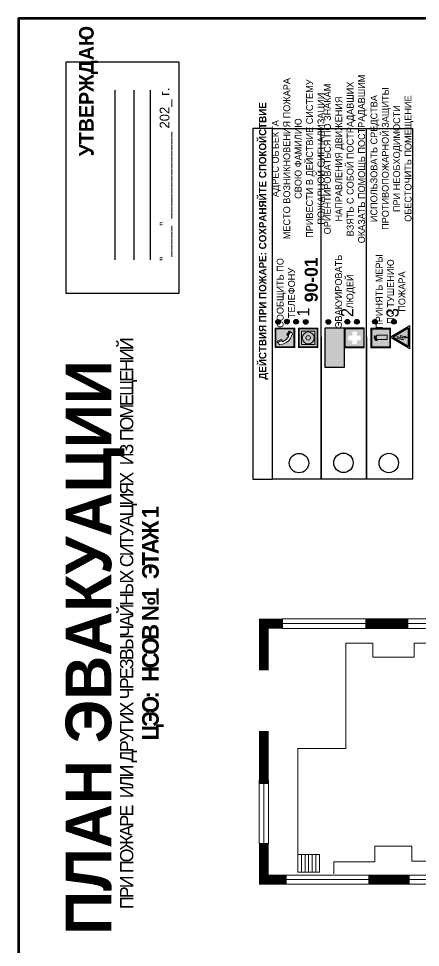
# Model space of a CAD drawing. Header units: millimetres. Extents: x 13114 to 67229, y 22859 to 38520.
# Drawn here: x 22290.7 to 22455.4, y 25870.9 to 26251.8 of the extents above; entities that cross this region are included whole.
import ezdxf

# ---------------------------------------------------------------- set-up
doc = ezdxf.new("R2010")
doc.units = ezdxf.units.MM
doc.styles.add('обычный', font='arial.ttf')

# ---------------------------------------------------------------- blocks, each defined once
blk = doc.blocks.new('A$C3E6D3DDE')
at = {"lineweight": 5}
h = blk.add_hatch(color=40, dxfattribs=at)
h.paths.add_polyline_path([(24.1, 1.45), (16.46, -11.35), (31.74, -11.35)])
h.paths.add_polyline_path([(24.09, -0.46), (30.03, -10.41), (18.14, -10.41)], flags=16)
h.paths.add_polyline_path([(24.54, -3.08), (23.41, -6.02), (25.13, -5.01), (24.33, -8.5), (24.82, -8.27), (23.79, -9.86), (23.4, -8.04), (23.8, -8.43), (24.04, -6.29), (22.39, -7.25), (23.44, -3.08)], flags=0)
h = blk.add_hatch(color=256, dxfattribs=at)
h.paths.add_polyline_path([(24.37, 0.03, 0.567511), (23.82, 0.03), (17.59, -10.4, 0.582454), (17.86, -10.88), (30.32, -10.88, 0.582149), (30.6, -10.4)])
h.paths.add_polyline_path([(24.09, -0.46), (18.14, -10.41), (30.03, -10.41)], flags=16)
h.paths.add_polyline_path([(24.54, -3.08), (23.41, -6.02), (25.13, -5.01), (24.33, -8.5), (24.82, -8.27), (23.79, -9.86), (23.4, -8.04), (23.8, -8.43), (24.04, -6.29), (22.39, -7.25), (23.44, -3.08)], flags=0)
h = blk.add_hatch(color=40, dxfattribs=at)
h.paths.add_polyline_path([(24.09, -0.46), (18.14, -10.41), (30.03, -10.41)])
h.paths.add_polyline_path([(24.82, -8.27), (23.79, -9.86), (23.4, -8.04), (23.8, -8.43), (24.04, -6.29), (22.39, -7.25), (23.44, -3.08), (24.54, -3.08), (23.41, -6.02), (25.13, -5.01), (24.33, -8.5)], flags=16)
at = {"color": 40, "lineweight": 5}
for p, q in [((16.46, -11.35), (24.1, 1.45)), ((24.1, 1.45), (31.74, -11.35))]:
    blk.add_line(p, q, dxfattribs=at)
at = {"lineweight": 5}
for p, q in [((17.59, -10.4), (23.82, 0.03)), ((24.37, 0.03), (30.6, -10.4)), ((18.14, -10.41), (24.09, -0.46)), ((23.44, -3.08), (22.39, -7.25)), ((23.41, -6.02), (24.54, -3.08)), ((25.13, -5.01), (23.41, -6.02)), ((24.54, -3.08), (23.44, -3.08)), ((24.09, -0.46), (30.03, -10.41)), ((24.33, -8.5), (25.13, -5.01)), ((17.86, -10.88), (30.32, -10.88)), ((18.14, -10.41), (30.03, -10.41)), ((22.39, -7.25), (24.04, -6.29)), ((23.8, -8.43), (23.4, -8.04)), ((23.4, -8.04), (23.79, -9.86)), ((23.79, -9.86), (24.82, -8.27)), ((24.04, -6.29), (23.8, -8.43)), ((24.82, -8.27), (24.33, -8.5))]:
    blk.add_line(p, q, dxfattribs=at)
at = {"color": 50, "lineweight": 5}
blk.add_line((31.74, -11.35), (16.46, -11.35), dxfattribs=at)
blk = doc.blocks.new('A$C456E1F9C')
at = {"lineweight": 5}
h = blk.add_hatch(color=242, dxfattribs=at)
h.paths.add_polyline_path([(0.51, -1.47), (0.51, -13.26), (12.29, -13.26), (12.29, -1.47)])
h.paths.add_polyline_path([(5.42, -4.95, -0.254479), (4.78, -5.4), (3.52, -2.53, -0.209735), (4.23, -2.4)], flags=16)
h.paths.add_polyline_path([(8.53, -8.6), (10.87, -10.17), (10.54, -10.76), (8.03, -9.13, -0.192251)], flags=16)
h.paths.add_polyline_path([(4.61, -5.49, 0.005518), (3.87, -5.72, 0.128647), (7.49, -10.01, 0.00809), (7.83, -9.33), (10.47, -10.97, -0.16736), (8.99, -12.25, -0.327862), (1.95, -3.95, -0.166952), (3.36, -2.62)], flags=16)
at = {"color": 242, "lineweight": 5}
for p, q in [((0, -13.77), (0, -0.97)), ((12.8, -0.97), (0, -0.97)), ((4.61, -5.49), (3.36, -2.62)), ((3.52, -2.53), (4.78, -5.4)), ((4.23, -2.4), (5.42, -4.95)), ((12.8, -13.77), (12.8, -0.97)), ((7.83, -9.33), (10.47, -10.97)), ((8.03, -9.13), (10.54, -10.76)), ((10.81, -10.12), (8.53, -8.6)), ((10.54, -10.76), (10.8, -10.3)), ((10.8, -10.3), (10.81, -10.12)), ((0, -13.77), (12.8, -13.77))]:
    blk.add_line(p, q, dxfattribs=at)
blk.add_lwpolyline([(0.51, -1.47), (12.29, -1.47), (12.29, -13.26), (0.51, -13.26)], close=True, dxfattribs=at)
for centre, radius, start, end in [((4.59, -5.34), 2.99, 114.28453, 152.19739), ((11.12, -3.31), 9.19, 183.99153, 256.60086), ((4.02, -3.27), 0.891, 76.32839, 123.70924), ((14.98, -39.1), 35.17, 107.14873, 108.41345), ((13.86, -0.94), 11.08, 205.55365, 234.87622), ((4.68, -4.59), 0.824, 276.9621, 334.07228), ((-13.31, 0.8), 23.44, 332.54871, 334.40268), ((8.94, -9.5), 0.989, 114.40924, 157.93883), ((7.87, -9.46), 3, 291.92908, 329.9329)]:
    blk.add_arc(centre, radius, start, end, dxfattribs=at)
blk = doc.blocks.new('A$C54414219')
at = {"true_color": 0xffffff}
h = blk.add_hatch(color=7, dxfattribs=at)
h.paths.add_polyline_path([(2.39, -9.45), (2.39, -18.3), (11.23, -18.3), (11.23, -9.45)], flags=0)
h.paths.add_polyline_path([(10.71, -13.87, -1), (2.92, -13.87, -1)], flags=0)
h.paths.add_polyline_path([(8.3, -13.87, -1), (5.33, -13.87, -1)], flags=0)
h.paths.add_polyline_path([(0.41, -7.47), (0.41, -20.27), (13.21, -20.27), (13.21, -7.47)])
h.paths.add_polyline_path([(0.92, -19.77), (12.71, -19.77), (12.71, -7.98), (0.92, -7.98)], flags=16)
h.paths.add_polyline_path([(11.23, -9.45), (11.23, -18.3), (2.39, -18.3), (2.39, -9.45)], flags=0)
at = {"lineweight": 5}
h = blk.add_hatch(color=242, dxfattribs=at)
h.paths.add_polyline_path([(12.71, -7.98), (0.92, -7.98), (0.92, -19.77), (12.71, -19.77)])
h.paths.add_polyline_path([(11.23, -18.3), (2.39, -18.3), (2.39, -9.45), (11.23, -9.45)], flags=16)
h.paths.add_polyline_path([(10.71, -13.87, -1), (2.92, -13.87, -1)], flags=0)
h.paths.add_polyline_path([(8.3, -13.87, -1), (5.33, -13.87, -1)], flags=0)
at = {"true_color": 0xffffff}
h = blk.add_hatch(color=7, dxfattribs=at)
h.paths.add_polyline_path([(2.39, -9.45), (2.39, -18.3), (11.23, -18.3), (11.23, -9.45)])
h.paths.add_polyline_path([(10.71, -13.87, -1), (2.92, -13.87, -1)], flags=16)
h.paths.add_polyline_path([(8.3, -13.87, -1), (5.33, -13.87, -1)], flags=0)
at = {"lineweight": 5}
h = blk.add_hatch(color=242, dxfattribs=at)
h.paths.add_polyline_path([(2.92, -13.87, 1), (10.71, -13.87, 1)])
h.paths.add_polyline_path([(8.3, -13.87, -1), (5.33, -13.87, -1)], flags=16)
at = {"color": 242, "lineweight": 5}
for p, q in [((0.41, -20.27), (0.41, -7.47)), ((0.41, -7.47), (13.21, -7.47)), ((0.41, -7.47), (13.21, -7.47)), ((13.21, -20.27), (13.21, -7.47)), ((0.41, -20.27), (13.21, -20.27))]:
    blk.add_line(p, q, dxfattribs=at)
for points in [[(0.92, -7.98), (12.71, -7.98), (12.71, -19.77), (0.92, -19.77)], [(2.39, -9.45), (11.23, -9.45), (11.23, -18.3), (2.39, -18.3)]]:
    blk.add_lwpolyline(points, close=True, dxfattribs=at)
for radius in [3.89, 1.49]:
    blk.add_circle((6.81, -13.87), radius, dxfattribs=at)
blk = doc.blocks.new('A$C32E8229D')
at = {"true_color": 0xffffff}
blk.add_hatch(color=7, dxfattribs=at).paths.add_polyline_path([(0, 0), (0, -8), (16, -8), (16, 0)])
h = blk.add_hatch(color=126)
h.paths.add_polyline_path([(0.2, -0.2), (15.8, -0.2), (15.8, -7.8), (0.2, -7.8)])
h.paths.add_polyline_path([(13.49, -2.05), (12.08, -2.05), (11.37, -2.63, 0.162397), (11.29, -2.84), (11.29, -3.63), (10.35, -3.63), (10.35, -4.05), (11.68, -4.05), (11.68, -3.48), (12.26, -4.28), (11.29, -5.1), (11.29, -6.78), (11.85, -6.78), (11.85, -5.44), (12.8, -4.64), (12.8, -5.94), (14.46, -5.94), (14.46, -5.39), (13.45, -5.39), (13.45, -3.97), (12.46, -2.59), (13.15, -2.59), (13.69, -3.34), (14.18, -3)], flags=16)
h.paths.add_polyline_path([(10.74, -1.82, 1), (11.8, -1.82, 1)], flags=16)
h.paths.add_polyline_path([(9.39, -3.59), (5.99, -3.59), (6.56, -3.03), (5.91, -3.03), (5.1, -3.83), (5.91, -4.64), (6.56, -4.64), (5.99, -4.09), (9.39, -4.09)], flags=16)
h.paths.add_polyline_path([(4.29, -1.08), (1.72, -1.08), (1.72, -6.6), (4.29, -6.6)], flags=16)
at = {"color": 126}
blk.add_lwpolyline([(16, -8), (0, -8), (0, 0), (16, 0)], close=True, dxfattribs=at)
blk = doc.blocks.new('A$C18900ED3')
h = blk.add_hatch(color=126)
h.paths.add_polyline_path([(-0.18, -0.18), (-7.02, -0.18), (-7.02, -7.02), (-0.18, -7.02)])
h.paths.add_polyline_path([(-5.89, -4.46), (-5.89, -2.77), (-4.46, -2.77), (-4.46, -1.31), (-2.77, -1.31), (-2.77, -2.77), (-1.33, -2.77), (-1.33, -4.46), (-2.77, -4.46), (-2.77, -5.89), (-4.46, -5.89), (-4.46, -4.46)], flags=16)
at = {"color": 126}
for p, q in [((-7.2, 0), (-7.2, -7.2)), ((0, 0), (-7.2, 0)), ((0, -7.2), (0, 0)), ((-7.02, -7.02), (-7.02, -0.18)), ((-7.02, -0.18), (-0.18, -0.18)), ((-0.18, -0.18), (-0.18, -7.02)), ((-7.2, -7.2), (0, -7.2)), ((-0.18, -7.02), (-7.02, -7.02))]:
    blk.add_line(p, q, dxfattribs=at)
blk = doc.blocks.new('A$C3AD82952')
at = {"true_color": 0xf5f5ff}
h = blk.add_hatch(color=7, dxfattribs=at)
h.dxf.hatch_style = 1
h.paths.add_polyline_path([(8.21, 8.73, 0.414214), (7.89, 9.05), (7.22, 9.05), (7.22, 9.92), (7.59, 9.92, 1), (7.57, 10.36), (7.22, 10.36), (7.22, 10.6), (6.43, 10.6), (6.43, 10.36), (6.01, 10.36), (4.74, 9.59), (4.74, 8.69), (4.98, 8.73), (4.98, 9.26), (6.12, 9.91), (6.43, 9.91), (6.43, 9.05), (5.76, 9.05, 0.414214), (5.44, 8.73), (5.44, 2.2), (8.21, 2.2)], flags=0)
h.paths.add_polyline_path([(12.8, 12.8), (0, 12.8), (0, 0), (12.8, 0)])
h.paths.add_polyline_path([(0.51, 12.29), (12.29, 12.29), (12.29, 0.51), (0.51, 0.51)], flags=16)
h.paths.add_polyline_path([(4.74, 9.59), (6.01, 10.36), (6.43, 10.36), (6.43, 10.6), (7.22, 10.6), (7.22, 10.36), (7.59, 10.36, -0.94586), (7.59, 9.92), (7.22, 9.92), (7.22, 9.05), (7.89, 9.05, -0.414214), (8.21, 8.73), (8.21, 2.2), (5.44, 2.2), (5.44, 8.73, -0.414214), (5.76, 9.05), (6.43, 9.05), (6.43, 9.91), (6.12, 9.91), (4.98, 9.26), (4.98, 8.73), (4.74, 8.69)], flags=0)
h = blk.add_hatch(color=242)
h.dxf.hatch_style = 1
h.paths.add_polyline_path([(12.29, 12.29), (0.51, 12.29), (0.51, 0.51), (12.29, 0.51)])
h.paths.add_polyline_path([(4.74, 8.69), (4.74, 9.59), (6.01, 10.36), (6.43, 10.36), (6.43, 10.6), (7.22, 10.6), (7.22, 10.36), (7.59, 10.36, -0.94586), (7.59, 9.92), (7.22, 9.92), (7.22, 9.05), (7.89, 9.05, -0.414214), (8.21, 8.73), (8.21, 2.2), (5.44, 2.2), (5.44, 8.73, -0.414214), (5.76, 9.05), (6.43, 9.05), (6.43, 9.91), (6.12, 9.91), (4.98, 9.26), (4.98, 8.73)], flags=16)
h = blk.add_hatch(color=7, dxfattribs=at)
h.dxf.hatch_style = 1
h.paths.add_polyline_path([(8.21, 8.73, 0.414214), (7.89, 9.05), (7.22, 9.05), (7.22, 9.92), (7.59, 9.92, 1), (7.57, 10.36), (7.22, 10.36), (7.22, 10.6), (6.43, 10.6), (6.43, 10.36), (6.01, 10.36), (4.74, 9.59), (4.74, 8.69), (4.98, 8.73), (4.98, 9.26), (6.12, 9.91), (6.43, 9.91), (6.43, 9.05), (5.76, 9.05, 0.414214), (5.44, 8.73), (5.44, 2.2), (8.21, 2.2)])
at = {"color": 242, "lineweight": 5}
for p, q in [((0, 0), (0, 12.8)), ((0, 12.8), (12.8, 12.8)), ((12.8, 0), (12.8, 12.8)), ((6.01, 10.36), (4.74, 9.59)), ((4.74, 9.59), (4.74, 8.69)), ((4.74, 8.69), (4.98, 8.73)), ((4.98, 9.26), (6.12, 9.91)), ((4.98, 8.73), (4.98, 9.26)), ((5.44, 2.2), (5.44, 8.73)), ((5.76, 9.05), (6.43, 9.05)), ((6.01, 10.36), (6.43, 10.36)), ((6.12, 9.91), (6.43, 9.91)), ((7.22, 10.6), (6.43, 10.6)), ((6.43, 10.6), (6.43, 10.36)), ((6.43, 9.91), (6.43, 9.05)), ((7.22, 10.36), (7.22, 10.6)), ((7.59, 10.36), (7.22, 10.36)), ((7.22, 9.05), (7.22, 9.92)), ((7.59, 9.92), (7.22, 9.92)), ((7.89, 9.05), (7.22, 9.05)), ((8.21, 2.2), (8.21, 8.73)), ((0, 0), (12.8, 0)), ((5.44, 2.2), (8.21, 2.2))]:
    blk.add_line(p, q, dxfattribs=at)
blk.add_lwpolyline([(0.51, 12.29), (12.29, 12.29), (12.29, 0.51), (0.51, 0.51)], close=True, dxfattribs=at)
for centre, radius, start, end in [((5.76, 8.73), 0.32, 90, 180), ((7.58, 10.14), 0.223, 273.18746, 86.81254), ((7.89, 8.73), 0.32, 0, 90)]:
    blk.add_arc(centre, radius, start, end, dxfattribs=at)

msp = doc.modelspace()

# ---------------------------------------------------------------- hatches: boundary and pattern name
at = {"lineweight": 0}
h = msp.add_hatch(color=256, dxfattribs=at)
h.dxf.hatch_style = 1
h.paths.add_polyline_path([(22397.06, 26126.43, 1), (22397.06, 26128.36, 1)])
h = msp.add_hatch(color=256, dxfattribs=at)
h.dxf.hatch_style = 1
h.paths.add_polyline_path([(22400.65, 26126.54, 1), (22400.65, 26128.47, 1)])
h = msp.add_hatch(color=256, dxfattribs=at)
h.dxf.hatch_style = 1
h.paths.add_polyline_path([(22404.46, 26126.5, 1), (22404.46, 26128.43, 1)])
h = msp.add_hatch(color=256, dxfattribs=at)
h.dxf.hatch_style = 1
h.paths.add_polyline_path([(22408.39, 26126.42, 1), (22408.39, 26128.35, 1)])
h = msp.add_hatch(color=256, dxfattribs=at)
h.dxf.hatch_style = 1
h.paths.add_polyline_path([(22417.66, 26126.43, 1), (22417.66, 26128.36, 1)])
h = msp.add_hatch(color=256, dxfattribs=at)
h.dxf.hatch_style = 1
h.paths.add_polyline_path([(22425.44, 26126.47, 1), (22425.44, 26128.4, 1)])
h = msp.add_hatch(color=256, dxfattribs=at)
h.dxf.hatch_style = 1
h.paths.add_polyline_path([(22429.34, 26126.46, 1), (22429.34, 26128.39, 1)])
h = msp.add_hatch(color=256, dxfattribs=at)
h.dxf.hatch_style = 1
h.paths.add_polyline_path([(22436.76, 26126.52, 1), (22436.76, 26128.45, 1)])
h = msp.add_hatch(color=256, dxfattribs=at)
h.dxf.hatch_style = 1
h.paths.add_polyline_path([(22444.53, 26126.52, 1), (22444.53, 26128.46, 1)])

# ---------------------------------------------------------------- linework, layer by layer
at = {"color": 6, "lineweight": 100}
msp.add_lwpolyline([(22290.71, 25856.78), (22890.71, 25856.78), (22890.71, 26251.78), (22290.71, 26251.78)], close=True, dxfattribs=at)
for points in [[(22310.23, 26139.1), (22310.23, 26234.1), (22356.43, 26234.1), (22356.43, 26139.1)], [(22394.71, 26062.89), (22394.71, 26206.66), (22386.66, 26206.66), (22386.66, 26062.89)], [(22394.71, 26062.89), (22394.71, 26206.66), (22452.11, 26206.66), (22452.11, 26062.89)]]:
    msp.add_lwpolyline(points, close=True)
for points in [[(22330.28, 26152.85), (22330.28, 26222.38)], [(22338.04, 26152.85), (22338.04, 26222.38)], [(22344.83, 26152.85), (22344.83, 26222.38)], [(22414.7, 26121.31), (22414.7, 26062.89), (22414.7, 26206.66)], [(22433.28, 26121.31), (22433.28, 26062.89), (22433.28, 26206.66)]]:
    msp.add_lwpolyline(points)
at = {"lineweight": 100, "const_width": 4}
for points in [[(22391.17, 25984.5), (22391.17, 26003.67), (22399.1, 26003.67)], [(22432.85, 26003.67), (22450.42, 26003.67)], [(22391.17, 25937.9), (22391.17, 25959.64)], [(22400.58, 25898.68), (22391.17, 25898.68), (22391.17, 25913.65)], [(22451.01, 25898.68), (22434.04, 25898.68)]]:
    msp.add_lwpolyline(points, dxfattribs=at)
at = {"lineweight": 0}
for points in [[(22398.71, 26005.59), (22656.24, 26005.59)], [(22399.1, 26003.67), (22656.63, 26003.67)], [(22398.93, 26001.72), (22656.46, 26001.72)], [(22405.15, 25908.94), (22405.15, 25952.46), (22424.83, 25952.46), (22424.83, 25995.65), (22435.93, 25995.65), (22435.93, 25989.96), (22452.83, 25989.96), (22452.83, 25995.65), (22489.12, 25995.65)], [(22389.25, 25913.46), (22389.25, 25939.55)], [(22391.17, 25913.65), (22391.17, 25939.74)], [(22393.11, 25913.33), (22393.11, 25939.42)], [(22487.6, 25906.32), (22451.93, 25906.32), (22451.93, 25912.38), (22436.74, 25912.38), (22436.74, 25906.03), (22419.84, 25906.03), (22419.84, 25901.07)], [(22400.45, 25900.59), (22642.81, 25900.59)], [(22400.5, 25896.77), (22642.85, 25896.77)], [(22400.58, 25898.68), (22642.94, 25898.68)]]:
    msp.add_lwpolyline(points, dxfattribs=at)
for points in [[(22405.15, 25901.71), (22406.62, 25901.71), (22406.62, 25908.94), (22405.15, 25908.94)], [(22406.62, 25901.71), (22408.09, 25901.71), (22408.09, 25908.94), (22406.62, 25908.94)], [(22408.09, 25901.71), (22409.57, 25901.71), (22409.57, 25908.94), (22408.09, 25908.94)], [(22409.57, 25901.71), (22411.04, 25901.71), (22411.04, 25908.94), (22409.57, 25908.94)], [(22411.04, 25901.71), (22412.51, 25901.71), (22412.51, 25908.94), (22411.04, 25908.94)], [(22412.51, 25901.71), (22413.99, 25901.71), (22413.99, 25908.94), (22412.51, 25908.94)]]:
    msp.add_lwpolyline(points, close=True, dxfattribs=at)
for centre, radius in [((22397.06, 26127.4), 0.966), ((22400.65, 26127.5), 0.966), ((22404.46, 26127.46), 0.966), ((22408.39, 26127.38), 0.966), ((22417.66, 26127.39), 0.966), ((22425.44, 26127.43), 0.966), ((22429.34, 26127.43), 0.966), ((22436.76, 26127.49), 0.966), ((22444.53, 26127.49), 0.966), ((22405.63, 26069.51), 3.98), ((22423.86, 26069.61), 3.98), ((22442.44, 26069.55), 3.98)]:
    msp.add_circle(centre, radius)

# ---------------------------------------------------------------- block references
at = {"rotation": 90}
for name, p, xscale, yscale, zscale in [('A$C3E6D3DDE', (22443.92, 26106.08), 0.625, 0.625, 0.625), ('A$C456E1F9C', (22395.25, 26116.84), 0.625, 0.625, 0.625), ('A$C54414219', (22400.74, 26116.59), 0.625, 0.625, 0.625), ('A$C18900ED3', (22424.38, 26124.84), 1.111111111007631, 1.111111111007631, 1.111111111007631), ('A$C3AD82952', (22443.11, 26116.79), 0.625, 0.625, 0.625)]:
    msp.add_blockref(name, p, dxfattribs=dict(at, xscale=xscale, yscale=yscale, zscale=zscale))
at = {"xscale": -1, "rotation": 90}
msp.add_blockref('A$C32E8229D', (22416.23, 26124.84), dxfattribs=at)

# ---------------------------------------------------------------- texts
at = {"lineweight": 0, "rotation": 90, "style": 'обычный'}
for s, insert, char_height, width, attachment_point in [('\\pi-18,l18,t18;{\\fProxima Nova Rg|b1|i0|c204|p2;УТВЕРЖДАЮ\\H1.1997x; }', (22319.35, 26222.04), 6, 126.6484, 5), ('\\pi-8.4,l8.4,t8.4;{\\fProxima Nova Rg|b0|i0|c204|p2;ОРИЕНТИРОВАТЬСЯ ПО ЗНАКАМ \\PНАПРАВЛЕНИЯ ДВИЖЕНИЯ\\PВЗЯТЬ С СОБОЙ ПОСТРАДАВШИХ\\PОКАЗАТЬ ПОМОЩЬ ПОСТРАДАВШИМ}', (22424.67, 26194.2), 2.8, 126.6484, 5), ('\\pi-8.4,l8.4,t8.4;{\\fProxima Nova Rg|b0|i0|c204|p2;АДРЕС ОБЪЕКТА\\PМЕСТО ВОЗНИКНОВЕНИЯ ПОЖАРА \\PСВОЮ ФАМИЛИЮ\\PПРИВЕСТИ В ДЕЙСТВИЕ СИСТЕМУ \\PПОЖАРНОЙ СИГНАЛИЗАЦИИ}', (22405.69, 26194.35), 2.8, 126.6484, 5), ('{\\fArial Narrow|b0|i0|c204|p34;"_____" ______________ \\fProxima Nova Rg|b0|i0|c204|p2;202_ г. }', (22351.11, 26188), 4, 78.6503, 5), ('\\pi-8.4,l8.4,t8.4;{\\fProxima Nova Rg|b0|i0|c204|p2;ИСПОЛЬЗОВАТЬ СРЕДСТВА \\PПРОТИВОПОЖАРНОЙ ЗАЩИТЫ \\PПРИ НЕОБХОДИМОСТИ \\PОБЕСТОЧИТЬ ПОМЕЩЕНИЕ}', (22443.74, 26194.36), 2.8, 126.6484, 5), ('{\\fProxima Nova Rg|b1|i0|c204|p2;ДЕЙСТВИЯ ПРИ ПОЖАРЕ: СОХРАНЯЙТЕ СПОКОЙСТВИЕ\\H1.6644x; }', (22391.15, 26160.6), 3, 175.1736, 5), ('{\\fProxima Nova Rg|b0|i0|c204|p2;СООБЩИТЬ ПО \\PТЕЛЕФОНУ}', (22400.26, 26139.27), 2.8, 126.6484, 5), ('{\\fProxima Nova Rg|b1|i0|c204|p2;\\H1.0714x;90-01\\fProxima Nova Rg|b0|i0|c204|p2;\\H0.93331x; \\H1.3449x; }', (22410.67, 26144.66), 5, 126.6484, 5), ('{\\fProxima Nova Rg|b0|i0|c204|p2;ЭВАКУИРОВАТЬ \\PЛЮДЕЙ}', (22424.58, 26139.88), 2.8, 126.6484, 5), ('{\\fProxima Nova Rg|b0|i0|c204|p2;ПРИНЯТЬ МЕРЫ \\PПО ТУШЕНИЮ \\PПОЖАРА}', (22443.16, 26139.84), 2.8, 126.6484, 5), ('{\\fProxima Nova Rg|b0|i0|c204|p2;1\\H1.1667x; }', (22407.32, 26131.38), 5, 126.6484, 5), ('{\\fProxima Nova Rg|b0|i0|c204|p2;2\\H1.1967x; }', (22425.4, 26131.23), 5, 126.6484, 5), ('{\\fProxima Nova Rg|b0|i0|c204|p2;3\\H1.1967x; }', (22443.98, 26131.16), 5, 126.6484, 5), ('{\\fProxima Nova Rg|b1|i0|c204|p2;ПЛАН ЭВАКУАЦИИ}', (22309.99, 25876.07), 18.7, 419.8066, 1)]:
    msp.add_mtext(s, dxfattribs=dict(at, insert=insert, char_height=char_height, width=width, attachment_point=attachment_point))
at = {"color": 0, "lineweight": 0, "insert": (22332.13, 26003.46), "char_height": 6.8, "width": 381.8334, "attachment_point": 5, "rotation": 90, "style": 'обычный'}
msp.add_mtext('{\\fArial Black|b1|i0|c204|p34;\\H2x;\\T0.85;  \\fArial Narrow|b0|i0|c204|p34;\\H0.8x;\\W0.9;\\P\\fProxima Nova Rg|b0|i0|c204|p2;\\H0.5x;\\W1;\\C256;ПРИ ПОЖАРЕ  ИЛИ ДРУГИХ ЧРЕЗВЫЧАЙНЫХ СИТУАЦИЯХ  ИЗ ПОМЕЩЕНИЙ \\fProxima Nova Rg|b1|i0|c204|p2;\\H1.25x;\\PЦЭО: \\fProxima Nova Rg|b1|i0|c0|p2; \\fProxima Nova Rg|b1|i0|c204|p2;НСОВ №\\fProxima Nova Rg|b1|i0|c0|p2;1\\fProxima Nova Rg|b1|i0|c204|p2;  ЭТАЖ 1}', dxfattribs=at)

doc.saveas('drawing.dxf')
